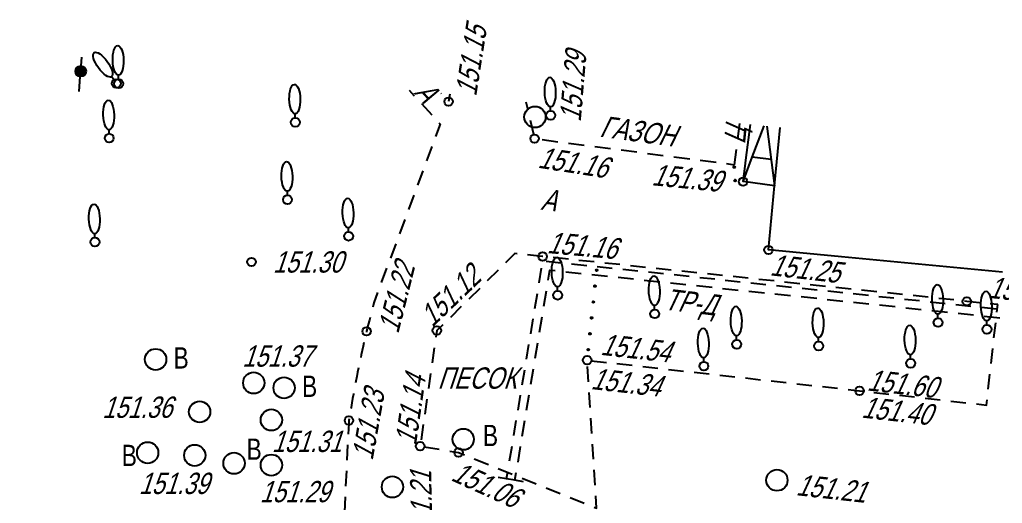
# Model space of a CAD drawing. Header units: metres. Extents: x 4400 to 4556, y 11262 to 11402.
# Drawn here: x 4400.89 to 4447.08, y 11345.81 to 11368.53 of the extents above; entities that cross this region are included whole.
import ezdxf
from ezdxf.enums import TextEntityAlignment as Align

# ---------------------------------------------------------------- set-up
doc = ezdxf.new("R2010")
doc.units = ezdxf.units.M
doc.header["$MEASUREMENT"] = 0
for name, color, linetype, lineweight in [('Вентиляторы', 7, 'Continuous', 25), ('Внутреннее заполнение', 7, 'Continuous', 25), ('Горизонтали', 7, 'Continuous', 25), ('Граница растительности и грунта', 7, 'Continuous', 25), ('Граница улицы', 7, 'Continuous', 25), ('Здания', 7, 'Continuous', 25), ('Колодцы', 7, 'Continuous', 25), ('Крыльца', 7, 'Continuous', 25), ('Леса и газоны', 7, 'Continuous', 25), ('Ограды', 7, 'Continuous', 25), ('Отдельно стоящее дерево', 7, 'Continuous', 25), ('Пояснительные подписи', 7, 'Continuous', 25), ('Фонтаны', 7, 'Continuous', 25), ('Части зданий', 7, 'Continuous', 25)]:
    doc.layers.add(name, color=color, linetype=linetype, lineweight=lineweight)
doc.styles.add('Style-RUSSIAN_1251', font='RUSSIAN_1251.shx')
doc.styles.add('Style-RUSSIAN_1251 I 0.32289', font='RUSSIAN_1251.shx', dxfattribs={"oblique": 18.5})

# ---------------------------------------------------------------- blocks, each defined once
blk = doc.blocks.new('msdElementTypeLineString')
at = {"layer": 'Ограды', "linetype": 'Continuous', "lineweight": 25}
h = blk.add_hatch(color=7, dxfattribs=at)
edge = h.paths.add_edge_path()
edge.add_arc((0.324, 1.197), 0.25, 0, 360)
at = {"layer": 'Ограды', "color": 7, "linetype": 'Continuous', "lineweight": 25}
for p, q in [((0.343, 1.446), (0.376, 1.864)), ((0.251, 0.25), (0.305, 0.948))]:
    blk.add_line(p, q, dxfattribs=at)
blk.add_circle((0.324, 1.197), 0.25, dxfattribs=at)
blk.add_circle((0.324, 1.197), 0.25, dxfattribs=at)
blk = doc.blocks.new('PIKET_1')
at = {"layer": 'Горизонтали', "color": 7, "linetype": 'Continuous', "lineweight": 25}
blk.add_arc((0, 0), 0.2, 0, 360, dxfattribs=at)
blk = doc.blocks.new('PIKET_2')
at = {"layer": 'Горизонтали', "color": 7, "linetype": 'Continuous', "lineweight": 25}
blk.add_arc((0, 0), 0.2, 0, 360, dxfattribs=at)
blk = doc.blocks.new('DEREVO_1')
at = {"layer": 'Отдельно стоящее дерево', "color": 7, "linetype": 'Continuous', "lineweight": 25, "flags": 128}
blk.add_lwpolyline([(-0.007, 0.21), (-0.007, 0.393)], dxfattribs=at)
at = {"layer": 'Отдельно стоящее дерево', "color": 7, "linetype": 'Continuous', "lineweight": 25}
blk.add_arc((0, 0), 0.21, 0, 360, dxfattribs=at)
blk.add_ellipse((-0.026, 1.088), major_axis=(-0.019, 0.695), ratio=0.369829, dxfattribs=at)
blk = doc.blocks.new('DEREVO_2')
at = {"layer": 'Отдельно стоящее дерево', "color": 7, "linetype": 'Continuous', "lineweight": 25, "flags": 128}
blk.add_lwpolyline([(-0.007, 0.21), (-0.007, 0.393)], dxfattribs=at)
at = {"layer": 'Отдельно стоящее дерево', "color": 7, "linetype": 'Continuous', "lineweight": 25}
blk.add_arc((0, 0), 0.21, 0, 359.99999, dxfattribs=at)
blk.add_ellipse((-0.0255, 1.088), major_axis=(-0.0185, 0.695), ratio=0.3698286, dxfattribs=at)
blk = doc.blocks.new('DEREVO_3')
at = {"layer": 'Отдельно стоящее дерево', "color": 7, "linetype": 'Continuous', "lineweight": 25, "flags": 128}
blk.add_lwpolyline([(-0.007, 0.21), (-0.007, 0.393)], dxfattribs=at)
at = {"layer": 'Отдельно стоящее дерево', "color": 7, "linetype": 'Continuous', "lineweight": 25}
blk.add_arc((0, 0), 0.21, 0, 359.99999, dxfattribs=at)
blk.add_ellipse((-0.0255, 1.088), major_axis=(-0.0185, 0.695), ratio=0.3698286, dxfattribs=at)
blk = doc.blocks.new('DEREVO_4')
at = {"layer": 'Отдельно стоящее дерево', "color": 7, "linetype": 'Continuous', "lineweight": 25, "flags": 128}
blk.add_lwpolyline([(-0.007, 0.21), (-0.007, 0.393)], dxfattribs=at)
at = {"layer": 'Отдельно стоящее дерево', "color": 7, "linetype": 'Continuous', "lineweight": 25}
blk.add_arc((0, 0), 0.21, 0, 360, dxfattribs=at)
blk.add_ellipse((-0.025, 1.088), major_axis=(-0.019, 0.695), ratio=0.369829, dxfattribs=at)
blk = doc.blocks.new('KOLOD_1')
at = {"layer": 'Колодцы', "color": 7, "linetype": 'Continuous', "lineweight": 25}
blk.add_arc((0, 0), 0.5, 0, 360, dxfattribs=at)
blk = doc.blocks.new('DEREVO_5')
at = {"layer": 'Отдельно стоящее дерево', "color": 7, "linetype": 'Continuous', "lineweight": 25, "flags": 128}
blk.add_lwpolyline([(-0.007, 0.21), (-0.007, 0.393)], dxfattribs=at)
at = {"layer": 'Отдельно стоящее дерево', "color": 7, "linetype": 'Continuous', "lineweight": 25}
blk.add_arc((0, 0), 0.21, 0, 359.99999, dxfattribs=at)
blk.add_ellipse((-0.0255, 1.088), major_axis=(-0.0185, 0.695), ratio=0.3698286, dxfattribs=at)
blk = doc.blocks.new('DEREVO_6')
at = {"layer": 'Отдельно стоящее дерево', "color": 7, "linetype": 'Continuous', "lineweight": 25, "flags": 128}
blk.add_lwpolyline([(-0.007, 0.21), (-0.007, 0.393)], dxfattribs=at)
at = {"layer": 'Отдельно стоящее дерево', "color": 7, "linetype": 'Continuous', "lineweight": 25}
blk.add_arc((0, 0), 0.21, 0, 360, dxfattribs=at)
blk.add_ellipse((-0.025, 1.088), major_axis=(-0.019, 0.695), ratio=0.369829, dxfattribs=at)
blk = doc.blocks.new('PIKET_3')
at = {"layer": 'Горизонтали', "color": 7, "linetype": 'Continuous', "lineweight": 25}
blk.add_arc((0, 0), 0.2, 0, 360, dxfattribs=at)
blk = doc.blocks.new('PIKET_4')
at = {"layer": 'Горизонтали', "color": 7, "linetype": 'Continuous', "lineweight": 25}
blk.add_arc((0, 0), 0.2, 0, 360, dxfattribs=at)
blk = doc.blocks.new('PIKET_5')
at = {"layer": 'Горизонтали', "color": 7, "linetype": 'Continuous', "lineweight": 25}
blk.add_arc((0, 0), 0.2, 0, 360, dxfattribs=at)
blk = doc.blocks.new('PIKET_6')
at = {"layer": 'Горизонтали', "color": 7, "linetype": 'Continuous', "lineweight": 25}
blk.add_arc((0, 0), 0.2, 0, 360, dxfattribs=at)
blk = doc.blocks.new('PIKET_7')
at = {"layer": 'Горизонтали', "color": 7, "linetype": 'Continuous', "lineweight": 25}
blk.add_arc((0, 0), 0.2, 0, 360, dxfattribs=at)
blk = doc.blocks.new('KOLOD_2')
at = {"layer": 'Колодцы', "color": 7, "linetype": 'Continuous', "lineweight": 25}
blk.add_arc((0, 0), 0.5, 0, 360, dxfattribs=at)
blk = doc.blocks.new('PIKET_8')
at = {"layer": 'Горизонтали', "color": 7, "linetype": 'Continuous', "lineweight": 25}
blk.add_arc((0.0005, 0.00031), 0.2, 0, 359.999994, dxfattribs=at)
blk = doc.blocks.new('PIKET_10')
at = {"layer": 'Горизонтали', "color": 7, "linetype": 'Continuous', "lineweight": 25}
blk.add_arc((0, 0), 0.2, 0, 360, dxfattribs=at)
blk = doc.blocks.new('PIKET_11')
at = {"layer": 'Горизонтали', "color": 7, "linetype": 'Continuous', "lineweight": 25}
blk.add_arc((0, 0), 0.2, 0, 360, dxfattribs=at)
blk = doc.blocks.new('PIKET_12')
at = {"layer": 'Горизонтали', "color": 7, "linetype": 'Continuous', "lineweight": 25}
blk.add_arc((0, 0), 0.2, 0, 360, dxfattribs=at)
blk = doc.blocks.new('msdElementTypeShape')
at = {"layer": 'Граница улицы', "color": 7, "linetype": 'Continuous', "lineweight": 25}
for p, q in [((6.97, 11.692), (6.26, 11.767)), ((8.178, 11.564), (7.468, 11.639)), ((3.663, 11.172), (3.155, 10.67)), ((9.386, 11.436), (8.676, 11.511)), ((10.594, 11.309), (9.883, 11.384)), ((11.802, 11.181), (11.091, 11.256)), ((13.01, 11.053), (12.299, 11.129)), ((14.218, 10.926), (13.507, 11.001)), ((15.426, 10.798), (14.715, 10.873)), ((16.634, 10.671), (15.923, 10.746)), ((2.8, 10.318), (2.292, 9.815)), ((17.841, 10.543), (17.131, 10.618)), ((19.049, 10.415), (18.339, 10.49)), ((20.257, 10.288), (19.547, 10.363)), ((21.465, 10.16), (20.754, 10.235)), ((22.673, 10.032), (21.962, 10.107)), ((23.881, 9.905), (23.17, 9.98)), ((25.089, 9.777), (24.378, 9.852)), ((1.936, 9.464), (1.428, 8.961)), ((27.149, 9.559), (26.794, 9.597)), ((27.11, 9.204), (27.149, 9.559)), ((26.974, 7.997), (27.054, 8.707)), ((0.668, 7.528), (0.566, 6.821)), ((26.839, 6.79), (26.919, 7.5)), ((7.915, 5.933), (7.869, 6.646)), ((8.047, 6.925), (8.757, 6.846)), ((9.254, 6.79), (9.964, 6.71)), ((10.461, 6.655), (11.171, 6.575)), ((11.668, 6.519), (12.378, 6.44)), ((0.494, 6.326), (0.392, 5.619)), ((12.875, 6.384), (13.585, 6.305)), ((14.082, 6.249), (14.792, 6.169)), ((15.289, 6.114), (15.999, 6.034)), ((26.704, 5.583), (26.783, 6.293)), ((16.496, 5.979), (17.206, 5.899)), ((17.703, 5.843), (18.414, 5.764)), ((18.91, 5.708), (19.621, 5.628)), ((0.32, 5.124), (0.218, 4.417)), ((7.993, 4.721), (7.947, 5.434)), ((21.325, 5.438), (22.035, 5.358)), ((22.532, 5.302), (23.242, 5.223)), ((23.739, 5.167), (24.449, 5.088)), ((24.946, 5.032), (25.656, 4.952)), ((8.07, 3.509), (8.025, 4.222)), ((0.147, 3.922), (0.044, 3.215)), ((0.195, 2.882), (0.899, 2.765)), ((8.148, 2.297), (8.102, 3.01)), ((2.544, 2.317), (3.207, 2.05)), ((3.671, 1.863), (4.334, 1.596)), ((4.797, 1.409), (5.46, 1.142)), ((8.226, 1.085), (8.18, 1.798)), ((5.924, 0.956), (6.587, 0.689)), ((7.051, 0.502), (7.714, 0.235))]:
    blk.add_line(p, q, dxfattribs=at)
at = {"layer": 'Граница улицы', "color": 7, "linetype": 'Continuous', "lineweight": 25, "flags": 128}
for points in [[(4.555, 11.947), (4.457, 11.957), (4.019, 11.524)], [(5.763, 11.819), (5.76, 11.82), (5.052, 11.894)], [(26.297, 9.649), (25.695, 9.713), (25.586, 9.724)], [(1.068, 8.614), (0.786, 8.344), (0.74, 8.023)], [(20.117, 5.573), (20.658, 5.512), (20.828, 5.493)], [(26.153, 4.897), (26.621, 4.844), (26.648, 5.086)], [(1.393, 2.682), (1.809, 2.613), (2.08, 2.504)], [(8.177, 0.048), (8.296, 0), (8.258, 0.586)]]:
    blk.add_lwpolyline(points, dxfattribs=at)
blk = doc.blocks.new('msdElementTypeLineString_1')
at = {"layer": 'Граница улицы', "color": 7, "linetype": 'Continuous', "lineweight": 25}
for p, q in [((0.001, 2.947), (0.087, 2.583)), ((0.203, 2.096), (0.377, 1.367)), ((0.76, 1.178), (1.504, 1.081)), ((1.999, 1.016), (2.743, 0.92)), ((3.239, 0.855), (3.982, 0.758)), ((4.478, 0.694), (5.221, 0.597)), ((5.717, 0.533), (6.46, 0.436)), ((6.956, 0.372), (7.7, 0.275)), ((8.195, 0.21), (8.939, 0.114)), ((9.435, 0.049), (9.806, 0.001))]:
    blk.add_line(p, q, dxfattribs=at)
blk = doc.blocks.new('PIKET_25')
at = {"layer": 'Горизонтали', "color": 7, "linetype": 'Continuous', "lineweight": 25}
blk.add_arc((0, 0), 0.2, 0, 360, dxfattribs=at)
blk = doc.blocks.new('PIKET_26')
at = {"layer": 'Горизонтали', "color": 7, "linetype": 'Continuous', "lineweight": 25}
blk.add_arc((0, 0), 0.2, 0, 360, dxfattribs=at)
blk = doc.blocks.new('DEREVO_7')
at = {"layer": 'Отдельно стоящее дерево', "color": 7, "linetype": 'Continuous', "lineweight": 25, "flags": 128}
blk.add_lwpolyline([(-0.007, 0.21), (-0.007, 0.393)], dxfattribs=at)
at = {"layer": 'Отдельно стоящее дерево', "color": 7, "linetype": 'Continuous', "lineweight": 25}
blk.add_arc((0, 0), 0.21, 0, 359.99999, dxfattribs=at)
blk.add_ellipse((-0.0255, 1.088), major_axis=(-0.0185, 0.695), ratio=0.3698286, dxfattribs=at)
blk = doc.blocks.new('DEREVO_8')
at = {"layer": 'Отдельно стоящее дерево', "color": 7, "linetype": 'Continuous', "lineweight": 25, "flags": 128}
blk.add_lwpolyline([(-0.007, 0.209), (-0.006, 0.393)], dxfattribs=at)
at = {"layer": 'Отдельно стоящее дерево', "color": 7, "linetype": 'Continuous', "lineweight": 25}
blk.add_arc((0, 0), 0.21, 0, 360, dxfattribs=at)
blk.add_ellipse((-0.025, 1.088), major_axis=(-0.019, 0.695), ratio=0.369829, dxfattribs=at)
blk = doc.blocks.new('DEREVO_9')
at = {"layer": 'Отдельно стоящее дерево', "color": 7, "linetype": 'Continuous', "lineweight": 25, "flags": 128}
blk.add_lwpolyline([(-0.007, 0.21), (-0.007, 0.393)], dxfattribs=at)
at = {"layer": 'Отдельно стоящее дерево', "color": 7, "linetype": 'Continuous', "lineweight": 25}
blk.add_arc((0, 0), 0.21, 0, 359.99999, dxfattribs=at)
blk.add_ellipse((-0.0255, 1.088), major_axis=(-0.0185, 0.695), ratio=0.3698286, dxfattribs=at)
blk = doc.blocks.new('DEREVO_10')
at = {"layer": 'Отдельно стоящее дерево', "color": 7, "linetype": 'Continuous', "lineweight": 25, "flags": 128}
blk.add_lwpolyline([(-0.007, 0.21), (-0.007, 0.393)], dxfattribs=at)
at = {"layer": 'Отдельно стоящее дерево', "color": 7, "linetype": 'Continuous', "lineweight": 25}
blk.add_arc((0, 0), 0.21, 0, 359.99999, dxfattribs=at)
blk.add_ellipse((-0.0255, 1.088), major_axis=(-0.0185, 0.695), ratio=0.3698286, dxfattribs=at)
blk = doc.blocks.new('DEREVO_11')
at = {"layer": 'Отдельно стоящее дерево', "color": 7, "linetype": 'Continuous', "lineweight": 25, "flags": 128}
blk.add_lwpolyline([(-0.007, 0.21), (-0.007, 0.393)], dxfattribs=at)
at = {"layer": 'Отдельно стоящее дерево', "color": 7, "linetype": 'Continuous', "lineweight": 25}
blk.add_arc((0, 0), 0.21, 0, 359.99999, dxfattribs=at)
blk.add_ellipse((-0.0255, 1.088), major_axis=(-0.0185, 0.695), ratio=0.3698286, dxfattribs=at)
blk = doc.blocks.new('DEREVO_12')
at = {"layer": 'Отдельно стоящее дерево', "color": 7, "linetype": 'Continuous', "lineweight": 25, "flags": 128}
blk.add_lwpolyline([(-0.007, 0.21), (-0.007, 0.393)], dxfattribs=at)
at = {"layer": 'Отдельно стоящее дерево', "color": 7, "linetype": 'Continuous', "lineweight": 25}
blk.add_arc((0, 0), 0.21, 0, 359.99999, dxfattribs=at)
blk.add_ellipse((-0.0255, 1.088), major_axis=(-0.0185, 0.695), ratio=0.3698286, dxfattribs=at)
blk = doc.blocks.new('DEREVO_13')
at = {"layer": 'Отдельно стоящее дерево', "color": 7, "linetype": 'Continuous', "lineweight": 25, "flags": 128}
blk.add_lwpolyline([(-0.007, 0.21), (-0.007, 0.393)], dxfattribs=at)
at = {"layer": 'Отдельно стоящее дерево', "color": 7, "linetype": 'Continuous', "lineweight": 25}
blk.add_arc((0, 0), 0.21, 0, 359.99999, dxfattribs=at)
blk.add_ellipse((-0.0255, 1.088), major_axis=(-0.0185, 0.695), ratio=0.3698286, dxfattribs=at)
blk = doc.blocks.new('KOLOD_3')
at = {"layer": 'Колодцы', "color": 7, "linetype": 'Continuous', "lineweight": 25}
blk.add_arc((0, 0), 0.5, 0, 360, dxfattribs=at)
blk = doc.blocks.new('KOLOD_4')
at = {"layer": 'Колодцы', "color": 7, "linetype": 'Continuous', "lineweight": 25}
blk.add_arc((0, 0), 0.5, 0, 360, dxfattribs=at)
blk = doc.blocks.new('KOLOD_5')
at = {"layer": 'Колодцы', "color": 7, "linetype": 'Continuous', "lineweight": 25}
blk.add_arc((-0.00034, 0.00015), 0.5, 0, 359.999994, dxfattribs=at)
blk = doc.blocks.new('KOLOD_6')
at = {"layer": 'Колодцы', "color": 7, "linetype": 'Continuous', "lineweight": 25}
blk.add_arc((-0.00029, 0.00005), 0.5, 0, 359.999994, dxfattribs=at)
blk = doc.blocks.new('KOLOD_7')
at = {"layer": 'Колодцы', "color": 7, "linetype": 'Continuous', "lineweight": 25}
blk.add_arc((0, 0), 0.5, 0, 360, dxfattribs=at)
blk = doc.blocks.new('KOLOD_8')
at = {"layer": 'Колодцы', "color": 7, "linetype": 'Continuous', "lineweight": 25}
blk.add_arc((0, 0), 0.5, 0, 360, dxfattribs=at)
blk = doc.blocks.new('KOLOD_9')
at = {"layer": 'Вентиляторы', "color": 7, "linetype": 'Continuous', "lineweight": 25}
blk.add_arc((0, 0), 0.5, 0, 360, dxfattribs=at)
blk = doc.blocks.new('KOLOD_10')
at = {"layer": 'Вентиляторы', "color": 7, "linetype": 'Continuous', "lineweight": 25}
blk.add_arc((0, 0), 0.5, 0, 360, dxfattribs=at)
blk = doc.blocks.new('PIKET_28')
at = {"layer": 'Горизонтали', "color": 7, "linetype": 'Continuous', "lineweight": 25}
blk.add_arc((-0.00006, -0.00033), 0.2, 0, 359.999994, dxfattribs=at)
blk = doc.blocks.new('msdElementTypeLineString_3')
at = {"layer": 'Граница улицы', "color": 7, "linetype": 'Continuous', "lineweight": 25}
for p, q in [((0.082, 0.721), (0.083, 0.73)), ((0.085, 0.71), (0.09, 0.748)), ((0.089, 0.702), (0.096, 0.755)), ((0.094, 0.697), (0.102, 0.759)), ((0.098, 0.692), (0.107, 0.762)), ((0.103, 0.69), (0.113, 0.763)), ((0.108, 0.688), (0.118, 0.764)), ((0.113, 0.687), (0.123, 0.764)), ((0.117, 0.685), (0.128, 0.764)), ((0.122, 0.685), (0.133, 0.763)), ((0.128, 0.686), (0.137, 0.76)), ((0.133, 0.687), (0.142, 0.758)), ((0.138, 0.689), (0.147, 0.755)), ((0.144, 0.693), (0.151, 0.75)), ((0.149, 0.696), (0.156, 0.745)), ((0.155, 0.705), (0.159, 0.735)), ((0.204, 0.085), (0.125, 0.095)), ((0.203, 0.08), (0.125, 0.09)), ((0.201, 0.075), (0.126, 0.085)), ((0.199, 0.07), (0.126, 0.08)), ((0.204, 0.09), (0.127, 0.1)), ((0.197, 0.065), (0.127, 0.074)), ((0.204, 0.095), (0.129, 0.104)), ((0.202, 0.1), (0.131, 0.109)), ((0.192, 0.061), (0.131, 0.069)), ((0.188, 0.057), (0.134, 0.064)), ((0.2, 0.105), (0.135, 0.114)), ((0.197, 0.111), (0.139, 0.118)), ((0.179, 0.053), (0.141, 0.058)), ((0.193, 0.116), (0.144, 0.123)), ((0.184, 0.123), (0.154, 0.126)), ((0.168, 0.049), (0.16, 0.05))]:
    blk.add_line(p, q, dxfattribs=at)
for centre in [(0.122, 0.725), (0.165, 0.089)]:
    blk.add_circle(centre, 0.04, dxfattribs=at)
blk = doc.blocks.new('msdElementTypeLineString_6')
at = {"layer": 'Граница улицы', "color": 7, "linetype": 'Continuous', "lineweight": 25}
for p, q in [((0.019, 0.368), (0.001, 0.389)), ((0.41, 0.347), (0.356, 0.002))]:
    blk.add_line(p, q, dxfattribs=at)
blk = doc.blocks.new('msdElementTypeLineString_7')
at = {"layer": 'Части зданий', "color": 7, "linetype": 'Continuous', "lineweight": 25}
for p, q in [((0.159, 1.215), (0.253, 1.933)), ((0, 0.001), (0.094, 0.719))]:
    blk.add_line(p, q, dxfattribs=at)
blk = doc.blocks.new('DEREVO_97')
at = {"layer": 'Отдельно стоящее дерево', "color": 7, "linetype": 'Continuous', "lineweight": 25, "flags": 128}
blk.add_lwpolyline([(-0.007, 0.21), (-0.007, 0.393)], dxfattribs=at)
at = {"layer": 'Отдельно стоящее дерево', "color": 7, "linetype": 'Continuous', "lineweight": 25}
blk.add_arc((0, 0), 0.21, 0, 359.99999, dxfattribs=at)
blk.add_ellipse((-0.0255, 1.088), major_axis=(-0.0185, 0.695), ratio=0.3698286, dxfattribs=at)
blk = doc.blocks.new('DEREVO_98')
at = {"layer": 'Отдельно стоящее дерево', "color": 7, "linetype": 'Continuous', "lineweight": 25, "flags": 128}
blk.add_lwpolyline([(-0.007, 0.21), (-0.007, 0.393)], dxfattribs=at)
at = {"layer": 'Отдельно стоящее дерево', "color": 7, "linetype": 'Continuous', "lineweight": 25}
blk.add_arc((0, 0), 0.21, 0, 359.99999, dxfattribs=at)
blk.add_ellipse((-0.0255, 1.088), major_axis=(-0.0185, 0.695), ratio=0.3698286, dxfattribs=at)
blk = doc.blocks.new('DEREVO_99')
at = {"layer": 'Отдельно стоящее дерево', "color": 7, "linetype": 'Continuous', "lineweight": 25, "flags": 128}
blk.add_lwpolyline([(-0.007, 0.21), (-0.007, 0.393)], dxfattribs=at)
at = {"layer": 'Отдельно стоящее дерево', "color": 7, "linetype": 'Continuous', "lineweight": 25}
blk.add_arc((0, 0), 0.21, 0, 360, dxfattribs=at)
blk.add_ellipse((-0.025, 1.088), major_axis=(-0.019, 0.695), ratio=0.369829, dxfattribs=at)
blk = doc.blocks.new('KOLOD_44')
at = {"layer": 'Вентиляторы', "color": 7, "linetype": 'Continuous', "lineweight": 25}
blk.add_arc((0, 0), 0.5, 0, 360, dxfattribs=at)
blk = doc.blocks.new('KOLOD_45')
at = {"layer": 'Вентиляторы', "color": 7, "linetype": 'Continuous', "lineweight": 25}
blk.add_arc((0, 0), 0.5, 0, 360, dxfattribs=at)
blk = doc.blocks.new('KOLOD_47')
at = {"layer": 'Вентиляторы', "color": 7, "linetype": 'Continuous', "lineweight": 25}
blk.add_arc((0, 0), 0.5, 0, 360, dxfattribs=at)
blk = doc.blocks.new('msdElementTypeLine_7')
at = {"layer": 'Граница растительности и грунта', "color": 7, "linetype": 'Continuous', "lineweight": 25}
for p, q in [((0.453, 4.286), (0.45, 4.256)), ((0.459, 4.296), (0.454, 4.246)), ((0.464, 4.299), (0.458, 4.241)), ((0.47, 4.303), (0.463, 4.237)), ((0.475, 4.305), (0.468, 4.233)), ((0.48, 4.306), (0.472, 4.232)), ((0.485, 4.307), (0.477, 4.229)), ((0.49, 4.307), (0.482, 4.228)), ((0.495, 4.306), (0.487, 4.228)), ((0.5, 4.304), (0.492, 4.229)), ((0.505, 4.303), (0.497, 4.229)), ((0.51, 4.3), (0.502, 4.231)), ((0.514, 4.296), (0.508, 4.234)), ((0.519, 4.291), (0.513, 4.238)), ((0.523, 4.283), (0.519, 4.245)), ((0.527, 4.272), (0.526, 4.263)), ((0.374, 3.54), (0.371, 3.51)), ((0.38, 3.55), (0.375, 3.5)), ((0.386, 3.553), (0.379, 3.496)), ((0.391, 3.557), (0.384, 3.491)), ((0.396, 3.559), (0.389, 3.488)), ((0.401, 3.561), (0.394, 3.486)), ((0.407, 3.561), (0.398, 3.483)), ((0.412, 3.562), (0.403, 3.482)), ((0.416, 3.56), (0.408, 3.482)), ((0.421, 3.558), (0.413, 3.483)), ((0.426, 3.557), (0.418, 3.483)), ((0.431, 3.554), (0.424, 3.485)), ((0.436, 3.55), (0.429, 3.488)), ((0.44, 3.545), (0.434, 3.492)), ((0.444, 3.537), (0.44, 3.499)), ((0.448, 3.526), (0.447, 3.518)), ((0.295, 2.794), (0.292, 2.765)), ((0.301, 2.804), (0.296, 2.754)), ((0.307, 2.807), (0.301, 2.75)), ((0.312, 2.811), (0.305, 2.745)), ((0.317, 2.813), (0.31, 2.742)), ((0.323, 2.815), (0.315, 2.74)), ((0.328, 2.815), (0.319, 2.738)), ((0.333, 2.816), (0.324, 2.736)), ((0.338, 2.814), (0.329, 2.737)), ((0.343, 2.813), (0.335, 2.737)), ((0.347, 2.811), (0.34, 2.738)), ((0.352, 2.809), (0.345, 2.739)), ((0.357, 2.804), (0.35, 2.742)), ((0.361, 2.8), (0.356, 2.746)), ((0.365, 2.791), (0.361, 2.753)), ((0.369, 2.781), (0.368, 2.772)), ((0.217, 2.049), (0.213, 2.019)), ((0.223, 2.058), (0.217, 2.008)), ((0.228, 2.062), (0.222, 2.004)), ((0.233, 2.065), (0.226, 1.999)), ((0.239, 2.067), (0.231, 1.996)), ((0.244, 2.069), (0.236, 1.994)), ((0.249, 2.069), (0.241, 1.992)), ((0.254, 2.07), (0.246, 1.99)), ((0.259, 2.068), (0.251, 1.991)), ((0.264, 2.067), (0.256, 1.991)), ((0.269, 2.065), (0.261, 1.992)), ((0.273, 2.063), (0.266, 1.993)), ((0.278, 2.058), (0.271, 1.997)), ((0.282, 2.054), (0.277, 2)), ((0.287, 2.045), (0.283, 2.007)), ((0.29, 2.035), (0.29, 2.026)), ((0.138, 1.303), (0.135, 1.273)), ((0.144, 1.312), (0.138, 1.262)), ((0.149, 1.316), (0.143, 1.258)), ((0.155, 1.319), (0.148, 1.253)), ((0.16, 1.322), (0.152, 1.25)), ((0.165, 1.323), (0.157, 1.248)), ((0.17, 1.324), (0.162, 1.246)), ((0.175, 1.324), (0.167, 1.244)), ((0.18, 1.322), (0.172, 1.245)), ((0.185, 1.321), (0.177, 1.245)), ((0.19, 1.319), (0.182, 1.246)), ((0.195, 1.317), (0.187, 1.247)), ((0.199, 1.312), (0.193, 1.251)), ((0.204, 1.308), (0.198, 1.254)), ((0.208, 1.299), (0.204, 1.262)), ((0.212, 1.289), (0.211, 1.28)), ((0.059, 0.557), (0.056, 0.527)), ((0.065, 0.566), (0.06, 0.517)), ((0.07, 0.57), (0.064, 0.512)), ((0.076, 0.573), (0.069, 0.508)), ((0.081, 0.576), (0.073, 0.504)), ((0.086, 0.577), (0.078, 0.503)), ((0.091, 0.578), (0.083, 0.5)), ((0.096, 0.578), (0.088, 0.499)), ((0.101, 0.577), (0.093, 0.499)), ((0.106, 0.575), (0.098, 0.5)), ((0.111, 0.574), (0.103, 0.5)), ((0.116, 0.571), (0.108, 0.501)), ((0.12, 0.567), (0.114, 0.505)), ((0.125, 0.562), (0.119, 0.508)), ((0.129, 0.554), (0.125, 0.516)), ((0.133, 0.543), (0.132, 0.534))]:
    blk.add_line(p, q, dxfattribs=at)
for centre in [(0.487, 4.267), (0.408, 3.522), (0.33, 2.776), (0.251, 2.03), (0.172, 1.284), (0.093, 0.538)]:
    blk.add_circle(centre, 0.04, dxfattribs=at)
blk = doc.blocks.new('msdElementTypeLineString_70')
at = {"layer": 'Граница улицы', "color": 7, "linetype": 'Continuous', "lineweight": 25}
for p, q in [((18.301, 41.613), (18.545, 41.349)), ((18.883, 40.981), (19.37, 40.453)), ((18.951, 37.818), (18.7, 37.145)), ((18.525, 36.676), (18.275, 36.003)), ((18.1, 35.534), (17.85, 34.86)), ((17.675, 34.392), (17.425, 33.718)), ((17.25, 33.249), (17, 32.576)), ((15.416, 24.953), (15.381, 24.235)), ((15.357, 23.736), (15.322, 23.018)), ((15.298, 22.518), (15.263, 21.8)), ((15.239, 21.301), (15.204, 20.583)), ((15.18, 20.083), (15.145, 19.366)), ((15.12, 18.866), (15.085, 18.148)), ((13.645, 18.081), (12.934, 18.185)), ((14.851, 17.904), (14.14, 18.008)), ((12.075, 17.389), (12.026, 16.672)), ((11.992, 16.173), (11.943, 15.456)), ((11.909, 14.957), (11.86, 14.24)), ((11.826, 13.741), (11.777, 13.024)), ((12.375, 11.904), (13.089, 11.82)), ((13.586, 11.762), (14.3, 11.678)), ((14.416, 11.305), (14.366, 10.588)), ((14.332, 10.089), (14.282, 9.372)), ((14.247, 8.873), (14.197, 8.156)), ((14.162, 7.657), (14.112, 6.94)), ((13.047, 4.235), (12.737, 3.586)), ((0.359, 0.477), (0, 0.5)), ((1.575, 0.399), (0.858, 0.445)), ((2.792, 0.321), (2.074, 0.367)), ((4.008, 0.243), (3.291, 0.289)), ((5.224, 0.165), (4.507, 0.211)), ((6.44, 0.087), (5.723, 0.133)), ((7.657, 0.009), (6.939, 0.055))]:
    blk.add_line(p, q, dxfattribs=at)
at = {"layer": 'Граница улицы', "color": 7, "linetype": 'Continuous', "lineweight": 25, "flags": 128}
for points in [[(19.709, 40.085), (19.77, 40.02), (19.55, 39.429)], [(19.376, 38.961), (19.358, 38.912), (19.125, 38.287)], [(16.825, 32.107), (16.646, 31.624), (16.594, 31.427)], [(16.469, 30.943), (16.437, 30.813), (16.386, 30.61), (16.337, 30.406), (16.308, 30.286), (16.298, 30.245)], [(16.185, 29.758), (16.147, 29.591), (16.101, 29.387), (16.056, 29.182), (16.029, 29.056)], [(15.926, 28.567), (15.885, 28.362), (15.844, 28.157), (15.804, 27.952), (15.787, 27.862)], [(15.695, 27.37), (15.688, 27.334), (15.651, 27.128), (15.615, 26.922), (15.579, 26.716), (15.571, 26.662)], [(15.49, 26.169), (15.478, 26.096), (15.465, 25.964), (15.441, 25.452)], [(12.439, 18.257), (12.138, 18.301), (12.11, 17.888)], [(11.742, 12.525), (11.705, 11.983), (11.879, 11.962)], [(14.077, 6.442), (14.075, 6.407), (13.784, 5.788)], [(13.572, 5.335), (13.5, 5.182), (13.263, 4.686)], [(12.521, 3.135), (12.296, 2.664), (12.189, 2.499)], [(11.89, 2.099), (11.822, 2.015), (11.689, 1.863), (11.552, 1.717), (11.409, 1.575), (11.404, 1.57)], [(11.027, 1.242), (10.952, 1.181), (10.791, 1.061), (10.625, 0.947), (10.456, 0.838), (10.439, 0.829)], [(10.002, 0.587), (9.926, 0.55), (9.743, 0.466), (9.558, 0.389), (9.369, 0.318), (9.34, 0.308)], [(8.861, 0.165), (8.791, 0.147), (8.595, 0.104), (8.397, 0.067), (8.198, 0.038), (8.155, 0.033)]]:
    blk.add_lwpolyline(points, dxfattribs=at)
blk = doc.blocks.new('msdElementTypeLineString_93')
at = {"layer": 'Фонтаны', "color": 7, "linetype": 'Continuous', "lineweight": 25}
for p, q in [((2.387, 9.794), (3.119, 9.716)), ((3.616, 9.664), (4.348, 9.586)), ((4.845, 9.534), (5.577, 9.456)), ((6.074, 9.404), (6.806, 9.327)), ((7.304, 9.274), (8.036, 9.197)), ((1.359, 8.173), (1.48, 8.899)), ((8.533, 9.144), (9.265, 9.067)), ((9.762, 9.014), (10.494, 8.937)), ((10.991, 8.884), (11.723, 8.807)), ((12.221, 8.754), (12.952, 8.677)), ((13.45, 8.625), (14.182, 8.547)), ((14.679, 8.495), (15.411, 8.417)), ((15.908, 8.365), (16.64, 8.287)), ((17.137, 8.235), (17.869, 8.158)), ((18.367, 8.105), (19.099, 8.028)), ((19.596, 7.975), (20.328, 7.898)), ((1.156, 6.953), (1.277, 7.68)), ((20.825, 7.845), (21.557, 7.768)), ((22.054, 7.715), (22.786, 7.638)), ((25.753, 7.455), (26.487, 7.41)), ((26.986, 7.379), (27.721, 7.334)), ((28.22, 7.304), (28.955, 7.259)), ((29.454, 7.228), (30.188, 7.183)), ((30.686, 7.138), (31.417, 7.051)), ((31.914, 6.992), (32.279, 6.948)), ((0.954, 5.734), (1.074, 6.46)), ((0.751, 4.515), (0.872, 5.241)), ((0.548, 3.296), (0.669, 4.022)), ((0.345, 2.076), (0.466, 2.802)), ((0.143, 0.857), (0.263, 1.583)), ((0, 0.001), (0.061, 0.364))]:
    blk.add_line(p, q, dxfattribs=at)
at = {"layer": 'Фонтаны', "color": 7, "linetype": 'Continuous', "lineweight": 25, "flags": 128}
for points in [[(1.562, 9.392), (1.642, 9.872), (1.89, 9.846)], [(23.285, 7.606), (23.686, 7.582), (24.02, 7.561)], [(24.519, 7.531), (24.729, 7.518), (25.254, 7.486)]]:
    blk.add_lwpolyline(points, dxfattribs=at)
blk = doc.blocks.new('msdElementTypeLineString_94')
at = {"layer": 'Фонтаны', "color": 7, "linetype": 'Continuous', "lineweight": 25}
for p, q in [((1.856, 10.789), (2.562, 10.714)), ((3.06, 10.661), (3.766, 10.587)), ((1.531, 9.762), (1.647, 10.462)), ((4.263, 10.534), (4.97, 10.46)), ((5.467, 10.407), (6.173, 10.332)), ((6.67, 10.28), (7.377, 10.205)), ((7.874, 10.153), (8.58, 10.078)), ((9.077, 10.026), (9.784, 9.951)), ((10.281, 9.898), (10.987, 9.824)), ((11.484, 9.771), (12.191, 9.697)), ((1.332, 8.568), (1.449, 9.268)), ((12.688, 9.644), (13.394, 9.569)), ((13.892, 9.517), (14.598, 9.442)), ((15.095, 9.39), (15.801, 9.315)), ((16.299, 9.262), (17.005, 9.188)), ((17.502, 9.135), (18.208, 9.061)), ((18.706, 9.008), (19.412, 8.933)), ((19.909, 8.881), (20.616, 8.806)), ((21.113, 8.754), (21.819, 8.679)), ((22.316, 8.627), (23.023, 8.552)), ((1.134, 7.374), (1.25, 8.075)), ((0.935, 6.18), (1.052, 6.881)), ((0.737, 4.986), (0.853, 5.687)), ((0.538, 3.792), (0.654, 4.493)), ((0.339, 2.599), (0.456, 3.299)), ((0.141, 1.405), (0.257, 2.105)), ((0.001, 0.561), (0.059, 0.912))]:
    blk.add_line(p, q, dxfattribs=at)

msp = doc.modelspace()

# ---------------------------------------------------------------- linework, layer by layer
at = {"layer": 'Внутреннее заполнение', "color": 7, "linetype": 'Continuous', "lineweight": 25, "flags": 128}
for points in [[(4434.892, 11360.919), (4435.327, 11362.07), (4435.88, 11363.534)], [(4436.017, 11363.521), (4436.372, 11360.726)], [(4436.216, 11361.954), (4435.327, 11362.07)], [(4424.568, 11346.828), (4424.173, 11346.894), (4423.779, 11346.959), (4423.384, 11347.025)]]:
    msp.add_lwpolyline(points, dxfattribs=at)
at = {"layer": 'Здания', "color": 7, "linetype": 'Continuous', "lineweight": 25, "flags": 128}
msp.add_lwpolyline([(4447.095, 11356.668), (4439.514, 11357.385), (4436.084, 11357.71), (4436.372, 11360.726), (4436.632, 11363.459)], dxfattribs=at)
at = {"layer": 'Крыльца', "color": 7, "linetype": 'Continuous', "lineweight": 25, "flags": 128}
msp.add_lwpolyline([(4436.372, 11360.726), (4434.892, 11360.919), (4434.988, 11361.652), (4435.024, 11361.928), (4435.243, 11363.599)], dxfattribs=at)

# ---------------------------------------------------------------- block references
at = {"layer": 'Вентиляторы', "color": 7, "linetype": 'Continuous', "lineweight": 25}
for name, p in [('KOLOD_45', (4407.283, 11352.568)), ('KOLOD_9', (4413.322, 11351.236)), ('KOLOD_47', (4421.74, 11348.818)), ('KOLOD_10', (4406.91, 11348.187)), ('KOLOD_44', (4410.971, 11347.694))]:
    msp.add_blockref(name, p, dxfattribs=at)
at = {"layer": 'Горизонтали', "color": 7, "linetype": 'Continuous', "lineweight": 25}
for name, p in [('PIKET_5', (4421.054, 11364.677)), ('PIKET_3', (4425.097, 11362.939)), ('PIKET_2', (4434.892, 11360.919)), ('PIKET_11', (4425.475, 11357.405)), ('PIKET_1', (4436.084, 11357.71)), ('PIKET_28', (4411.793, 11357.148)), ('PIKET_12', (4445.41, 11355.298)), ('PIKET_26', (4417.2, 11353.89)), ('PIKET_7', (4420.501, 11353.929)), ('PIKET_8', (4427.565, 11352.532)), ('PIKET_10', (4440.373, 11351.097)), ('PIKET_25', (4416.37, 11349.7)), ('PIKET_6', (4419.716, 11348.499)), ('PIKET_4', (4421.524, 11348.198))]:
    msp.add_blockref(name, p, dxfattribs=at)
at = {"layer": 'Граница растительности и грунта', "color": 7, "linetype": 'Continuous', "lineweight": 25}
msp.add_blockref('msdElementTypeLine_7', (4427.524, 11352.492), dxfattribs=at)
at = {"layer": 'Граница улицы', "color": 7, "linetype": 'Continuous', "lineweight": 25}
for name, p in [('msdElementTypeLineString_70', (4400.892, 11323.604)), ('msdElementTypeLineString_6', (4420.698, 11364.677)), ('msdElementTypeLineString_1', (4424.686, 11361.716)), ('msdElementTypeLineString_3', (4434.356, 11360.879)), ('msdElementTypeShape', (4419.715, 11345.585))]:
    msp.add_blockref(name, p, dxfattribs=at)
at = {"layer": 'Колодцы', "color": 7, "linetype": 'Continuous', "lineweight": 25}
for name, p in [('KOLOD_1', (4425.111, 11363.956)), ('KOLOD_8', (4411.897, 11351.467)), ('KOLOD_4', (4409.352, 11350.109)), ('KOLOD_7', (4412.726, 11349.727)), ('KOLOD_5', (4409.124, 11348.064)), ('KOLOD_6', (4412.724, 11347.606)), ('KOLOD_2', (4436.485, 11346.897)), ('KOLOD_3', (4418.414, 11346.582))]:
    msp.add_blockref(name, p, dxfattribs=at)
at = {"layer": 'Ограды', "color": 7, "linetype": 'Continuous', "lineweight": 25}
msp.add_blockref('msdElementTypeLineString', (4403.439, 11364.905), dxfattribs=at)
at = {"layer": 'Отдельно стоящее дерево', "color": 7, "linetype": 'Continuous', "lineweight": 25}
for name, p in [('DEREVO_7', (4405.547, 11365.523)), ('DEREVO_5', (4425.854, 11364.037)), ('DEREVO_11', (4413.85, 11363.706)), ('DEREVO_9', (4405.101, 11362.963)), ('DEREVO_12', (4413.481, 11360.076)), ('DEREVO_10', (4404.429, 11358.082)), ('DEREVO_13', (4416.352, 11358.357)), ('DEREVO_6', (4426.182, 11355.586)), ('DEREVO_4', (4430.745, 11354.711)), ('DEREVO_98', (4444.063, 11354.304)), ('DEREVO_99', (4446.355, 11353.986)), ('DEREVO_2', (4434.598, 11353.284)), ('DEREVO_1', (4438.448, 11353.202)), ('DEREVO_3', (4433.051, 11352.254)), ('DEREVO_97', (4442.771, 11352.392))]:
    msp.add_blockref(name, p, dxfattribs=at)
at = {"layer": 'Отдельно стоящее дерево', "color": 7, "linetype": 'Continuous', "lineweight": 25, "rotation": 34.32358049322732}
msp.add_blockref('DEREVO_8', (4405.436, 11365.53), dxfattribs=at)
at = {"layer": 'Фонтаны', "color": 7, "linetype": 'Continuous', "lineweight": 25}
for name, p in [('msdElementTypeLineString_94', (4423.778, 11346.398)), ('msdElementTypeLineString_93', (4424.173, 11346.893))]:
    msp.add_blockref(name, p, dxfattribs=at)
at = {"layer": 'Части зданий', "color": 7, "linetype": 'Continuous', "lineweight": 25}
msp.add_blockref('msdElementTypeLineString_7', (4434.492, 11361.716), dxfattribs=at)

# ---------------------------------------------------------------- texts
at = {"layer": 'Вентиляторы', "color": 7, "linetype": 'Continuous', "lineweight": 25, "style": 'Style-RUSSIAN_1251'}
for width, p in [(0.799996, (4408.126, 11352.142)), (0.799996, (4414.165, 11350.81)), (0.8, (4422.667, 11348.498)), (0.799996, (4411.557, 11347.856)), (0.799996, (4405.688, 11347.561))]:
    msp.add_text('В', height=1, dxfattribs=dict(at, width=width)).set_placement(p)
at = {"layer": 'Горизонтали', "color": 7, "linetype": 'Continuous', "lineweight": 25, "style": 'Style-RUSSIAN_1251 I 0.32289', "oblique": 18.5, "width": 0.799996}
for s, rotation, p in [('151.15', 81.0516, (4422.349, 11364.895)), ('151.16', 351.1463, (4425.215, 11361.578)), ('151.39', 354.403, (4430.574, 11360.754)), ('151.16', 354.8801, (4425.663, 11357.568)), ('151.22', 75.8367, (4418.686, 11353.747)), ('151.12', 43.7578, (4420.28, 11354.05)), ('151.25', 353.4795, (4436.136, 11356.523)), ('151.48', 354.4373, (4446.397, 11355.461)), ('151.54', 353.6073, (4428.168, 11352.788)), ('151.14', 81.7659, (4419.518, 11348.497)), ('151.60', 353.6073, (4440.696, 11351.115)), ('151.23', 79.8439, (4417.482, 11347.795)), ('151.06', 335.5968, (4421.116, 11346.913))]:
    msp.add_text(s, height=1, rotation=rotation, dxfattribs=at).set_placement(p)
at = {"layer": 'Горизонтали', "color": 7, "linetype": 'Continuous', "lineweight": 25, "style": 'Style-RUSSIAN_1251 I 0.32289', "oblique": 18.5, "width": 0.800001}
msp.add_text('151.30', height=1, dxfattribs=at).set_placement((4412.793, 11356.648))
at = {"layer": 'Горизонтали', "color": 7, "linetype": 'Continuous', "lineweight": 25, "style": 'Style-RUSSIAN_1251 I 0.32289', "oblique": 18.5, "width": 0.799996}
for s, p in [('151.34', (4427.828, 11352.174)), ('151.40', (4440.548, 11350.835))]:
    msp.add_text(s, height=1, rotation=353.6073, dxfattribs=at).set_placement(p, align=Align.TOP_LEFT)
at = {"layer": 'Граница улицы', "color": 7, "linetype": 'Continuous', "lineweight": 25, "style": 'Style-RUSSIAN_1251 I 0.32289', "oblique": 18.5}
for rotation, width, p in [(312.4136, 0.799995, (4419.398, 11365.079)), (353.4795, 0.799996, (4425.361, 11359.605))]:
    msp.add_text('А', height=1, rotation=rotation, dxfattribs=dict(at, width=width)).set_placement(p)
at = {"layer": 'Колодцы', "color": 7, "linetype": 'Continuous', "lineweight": 25, "style": 'Style-RUSSIAN_1251 I 0.32289', "oblique": 18.5, "width": 0.799996}
for s, rotation, p in [('151.29', 85.2251, (4427.264, 11363.703)), ('151.21', 91.2253, (4420.303, 11344.074)), ('151.21', 353.6073, (4437.361, 11346.197))]:
    msp.add_text(s, height=1, rotation=rotation, dxfattribs=at).set_placement(p)
for s, p in [('151.37', (4411.354, 11352.23)), ('151.36', (4404.774, 11349.826)), ('151.31', (4412.744, 11348.224)), ('151.39', (4406.493, 11346.249)), ('151.29', (4412.182, 11345.863))]:
    msp.add_text(s, height=1, dxfattribs=at).set_placement(p)
at = {"layer": 'Леса и газоны', "color": 7, "linetype": 'Continuous', "lineweight": 25, "style": 'Style-RUSSIAN_1251 I 0.32289', "oblique": 18.5, "width": 0.799996}
msp.add_text('ГАЗОН', height=1, rotation=352.364, dxfattribs=at).set_placement((4428.119, 11363.034))
at = {"layer": 'Пояснительные подписи', "color": 7, "linetype": 'Continuous', "lineweight": 25, "style": 'Style-RUSSIAN_1251 I 0.32289', "oblique": 18.5, "width": 0.8}
msp.add_text('ПЕСОК', height=1, dxfattribs=at).set_placement((4420.533, 11351.196))
at = {"layer": 'Фонтаны', "color": 7, "linetype": 'Continuous', "lineweight": 25, "style": 'Style-RUSSIAN_1251 I 0.32289', "oblique": 18.5, "width": 0.799995}
msp.add_text('ТР-Д', height=1, rotation=353.1965, dxfattribs=at).set_placement((4431.147, 11354.915))
at = {"layer": 'Части зданий', "color": 7, "linetype": 'Continuous', "lineweight": 25, "style": 'Style-RUSSIAN_1251 I 0.32289', "oblique": 18.5, "width": 0.8}
msp.add_text('Ц', height=1, rotation=84.5511, dxfattribs=at).set_placement((4434.987, 11362.655))

doc.saveas('drawing.dxf')
